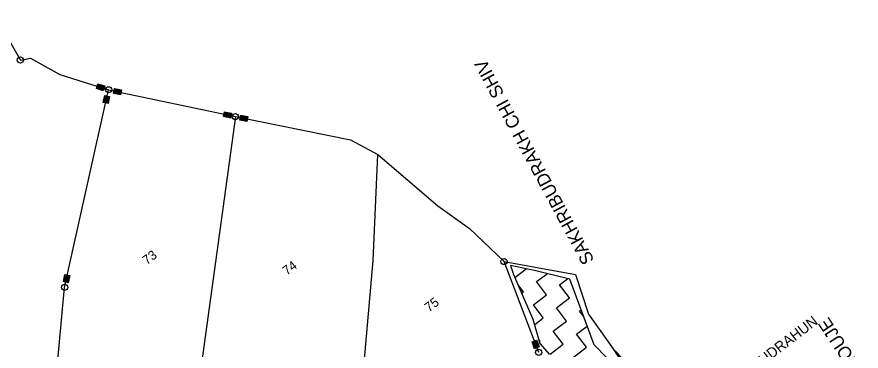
# Model space of a CAD drawing. Header units: metres. Extents: x 306750 to 310181, y 1935577 to 1940721.
# Drawn here: x 308479 to 310064, y 1939004 to 1939631 of the extents above; entities that cross this region are included whole.
import ezdxf

# ---------------------------------------------------------------- set-up
doc = ezdxf.new("R2010")
doc.units = ezdxf.units.M
doc.linetypes.add('DASHDOT', pattern=[1, 0.5, -0.25, 0, -0.25])
for name, color, linetype in [('LINE_WATER', 4, 'Continuous'), ('POLY_HATCH', 12, 'Continuous'), ('POLY_PARCEL', 6, 'Continuous'), ('POLY_WATER', 4, 'Continuous'), ('TEXT_MAPOUT', 7, 'Continuous'), ('TEXT_PARCEL', 7, 'Continuous'), ('V_BOUND_LINE', 7, 'Continuous'), ('V_BOUND_STREAM_LINE', 7, 'DASHDOT')]:
    doc.layers.add(name, color=color, linetype=linetype)
doc.styles.add('TEXT_MAP', font='')
doc.styles.get('TEXT_MAP').set_extended_font_data('Kruti Dev 050')

msp = doc.modelspace()

# ---------------------------------------------------------------- hatches: boundary and pattern name
for points in [[(308640.8, 1939492.6), (308643.6, 1939501.6), (308630.7, 1939505.6), (308627.9, 1939496.6)], [(308662.1, 1939496.8), (308660.2, 1939487.6), (308673.5, 1939484.8), (308675.4, 1939494)], [(308652.9, 1939481.7), (308643.7, 1939483.8), (308640.8, 1939470.5), (308650, 1939468.5)], [(308879.8, 1939441.2), (308881.8, 1939450.4), (308868.5, 1939453.2), (308866.6, 1939444)], [(308899, 1939446.8), (308897.1, 1939437.6), (308910.4, 1939434.9), (308912.3, 1939444.1)], [(308565.9, 1939134.2), (308575.1, 1939132.2), (308578.1, 1939145.4), (308568.9, 1939147.5)], [(309451.1, 1939008.2), (309459.9, 1939011.5), (309455.1, 1939024.2), (309446.3, 1939020.9)]]:
    msp.add_hatch(color=256).paths.add_polyline_path(points)

# ---------------------------------------------------------------- linework, layer by layer
for points in [[(308630.7, 1939505.6), (308643.6, 1939501.6), (308640.8, 1939492.6), (308627.9, 1939496.6)], [(308673.5, 1939484.8), (308660.2, 1939487.6), (308662.1, 1939496.8), (308675.4, 1939494)], [(308640.8, 1939470.5), (308643.7, 1939483.8), (308652.9, 1939481.7), (308650, 1939468.5)], [(308868.5, 1939453.2), (308881.8, 1939450.4), (308879.8, 1939441.2), (308866.6, 1939444)], [(308910.4, 1939434.9), (308897.1, 1939437.6), (308899, 1939446.8), (308912.3, 1939444.1)], [(308578.1, 1939145.4), (308575.1, 1939132.2), (308565.9, 1939134.2), (308568.9, 1939147.5)], [(309455.1, 1939024.2), (309459.9, 1939011.5), (309451.1, 1939008.2), (309446.3, 1939020.9)]]:
    msp.add_lwpolyline(points, close=True)
for centre in [(308485.3, 1939550.2), (308650.9, 1939494.4), (308889.1, 1939444), (309393.7, 1939171.9), (308568.3, 1939123.3), (309458.8, 1939001.3)]:
    msp.add_circle(centre, 5.81)
at = {"layer": 'LINE_WATER'}
msp.add_line((309623.5, 1938976.8), (309598.8, 1939007.7), dxfattribs=at)
at = {"layer": 'POLY_HATCH'}
for p, q in [((309453.1, 1939154.3), (309405.6, 1939164.6)), ((309405.6, 1939164.6), (309411.4, 1939147.5)), ((309411.4, 1939147.5), (309447.8, 1939063.8)), ((309517.1, 1939138.7), (309453.1, 1939154.3)), ((309563, 1939015.3), (309517.1, 1939138.7)), ((309447.8, 1939063.8), (309461, 1939018.2)), ((309461, 1939018.2), (309479, 1938997.4)), ((309657.9, 1938919), (309563, 1939015.3))]:
    msp.add_line(p, q, dxfattribs=at)
at = {"layer": 'POLY_HATCH', "linetype": 'Continuous', "ltscale": 10}
for p, q in [((309413.8, 1939142), (309435.1, 1939158.2)), ((309454.5, 1939134.1), (309474.4, 1939149.1)), ((309429.9, 1939115.3), (309419.5, 1939128.9)), ((309473.3, 1939109.4), (309454.5, 1939134.1)), ((309498, 1939128.2), (309513.1, 1939139.7)), ((309516.7, 1939103.5), (309498, 1939128.2)), ((309426.5, 1939112.7), (309429.9, 1939115.3)), ((309448.7, 1939090.6), (309473.3, 1939109.4)), ((309492.1, 1939084.8), (309516.7, 1939103.5)), ((309467.4, 1939066), (309448.7, 1939090.6)), ((309510.9, 1939060.1), (309492.1, 1939084.8)), ((309535.5, 1939078.9), (309538.5, 1939081.2)), ((309450.8, 1939053.3), (309467.4, 1939066)), ((309543.1, 1939069), (309535.5, 1939078.9)), ((309486.2, 1939041.3), (309510.9, 1939060.1)), ((309529.6, 1939035.5), (309549.8, 1939050.8)), ((309505, 1939016.7), (309486.2, 1939041.3)), ((309548.4, 1939010.8), (309529.6, 1939035.5)), ((309461.6, 1939022.6), (309458.6, 1939026.4)), ((309460.1, 1939021.4), (309461.6, 1939022.6)), ((309480.3, 1938997.9), (309505, 1939016.7)), ((309523.8, 1938992), (309548.4, 1939010.8))]:
    msp.add_line(p, q, dxfattribs=at)
at = {"layer": 'POLY_PARCEL'}
for p, q in [((308568.3, 1939123.3), (308650.9, 1939494.4)), ((308889.1, 1939444), (308816.7, 1938916.4)), ((309147.6, 1939173.8), (309156.9, 1939372.6)), ((309125.9, 1938924.2), (309147.6, 1939173.8)), ((309458.8, 1939001.3), (309393.7, 1939171.9)), ((308544.6, 1938868.9), (308568.3, 1939123.3))]:
    msp.add_line(p, q, dxfattribs=at)
at = {"layer": 'POLY_WATER'}
for p, q in [((309638.1, 1938967.2), (309598.8, 1939007.7)), ((309598.8, 1939007.7), (309664.9, 1938907.1))]:
    msp.add_line(p, q, dxfattribs=at)
at = {"layer": 'V_BOUND_LINE'}
for p, q in [((308438.8, 1939631.2), (308485.3, 1939550.2)), ((308485.3, 1939550.2), (308504.2, 1939553.9)), ((308504.2, 1939553.9), (308559.3, 1939522.9)), ((308559.3, 1939522.9), (308650.9, 1939494.4)), ((308650.9, 1939494.4), (308889.1, 1939444)), ((308889.1, 1939444), (309105, 1939400.1)), ((309105, 1939400.1), (309156.9, 1939372.6)), ((309156.9, 1939372.6), (309269.1, 1939276.3)), ((309269.1, 1939276.3), (309329, 1939233.7)), ((309329, 1939233.7), (309393.7, 1939171.9)), ((309393.7, 1939171.9), (309527.7, 1939147.8)), ((309527.7, 1939147.8), (309552.6, 1939072.8)), ((309552.6, 1939072.8), (309598.8, 1939007.7))]:
    msp.add_line(p, q, dxfattribs=at)
at = {"layer": 'V_BOUND_STREAM_LINE', "ltscale": 10}
msp.add_line((309654.3, 1938932), (309598.8, 1939007.7), dxfattribs=at)

# ---------------------------------------------------------------- texts
at = {"layer": 'TEXT_MAPOUT', "ltscale": 10}
for s, height, rotation, p in [('SAKHRIBUDRAKH CHI SHIV', 24.397, 118.4048, (309563.7, 1939174.5)), ('MOUJE', 24.4, 123.6003, (310065.8, 1938973.9))]:
    msp.add_text(s, height=height, rotation=rotation, dxfattribs=at).set_placement(p)
at = {"layer": 'TEXT_MAPOUT'}
msp.add_text('SAKHARI BUDRAHUN', height=19.518, rotation=37.2962, dxfattribs=at).set_placement((309770.3, 1938892.5))
at = {"layer": 'TEXT_PARCEL', "ltscale": 10, "style": 'TEXT_MAP'}
for s, p in [('73', (308722.8, 1939164.8)), ('74', (308985.9, 1939145.1)), ('75', (309252.7, 1939076.3))]:
    msp.add_text(s, height=17.57, rotation=37.2962, dxfattribs=at).set_placement(p)

doc.saveas('drawing.dxf')
